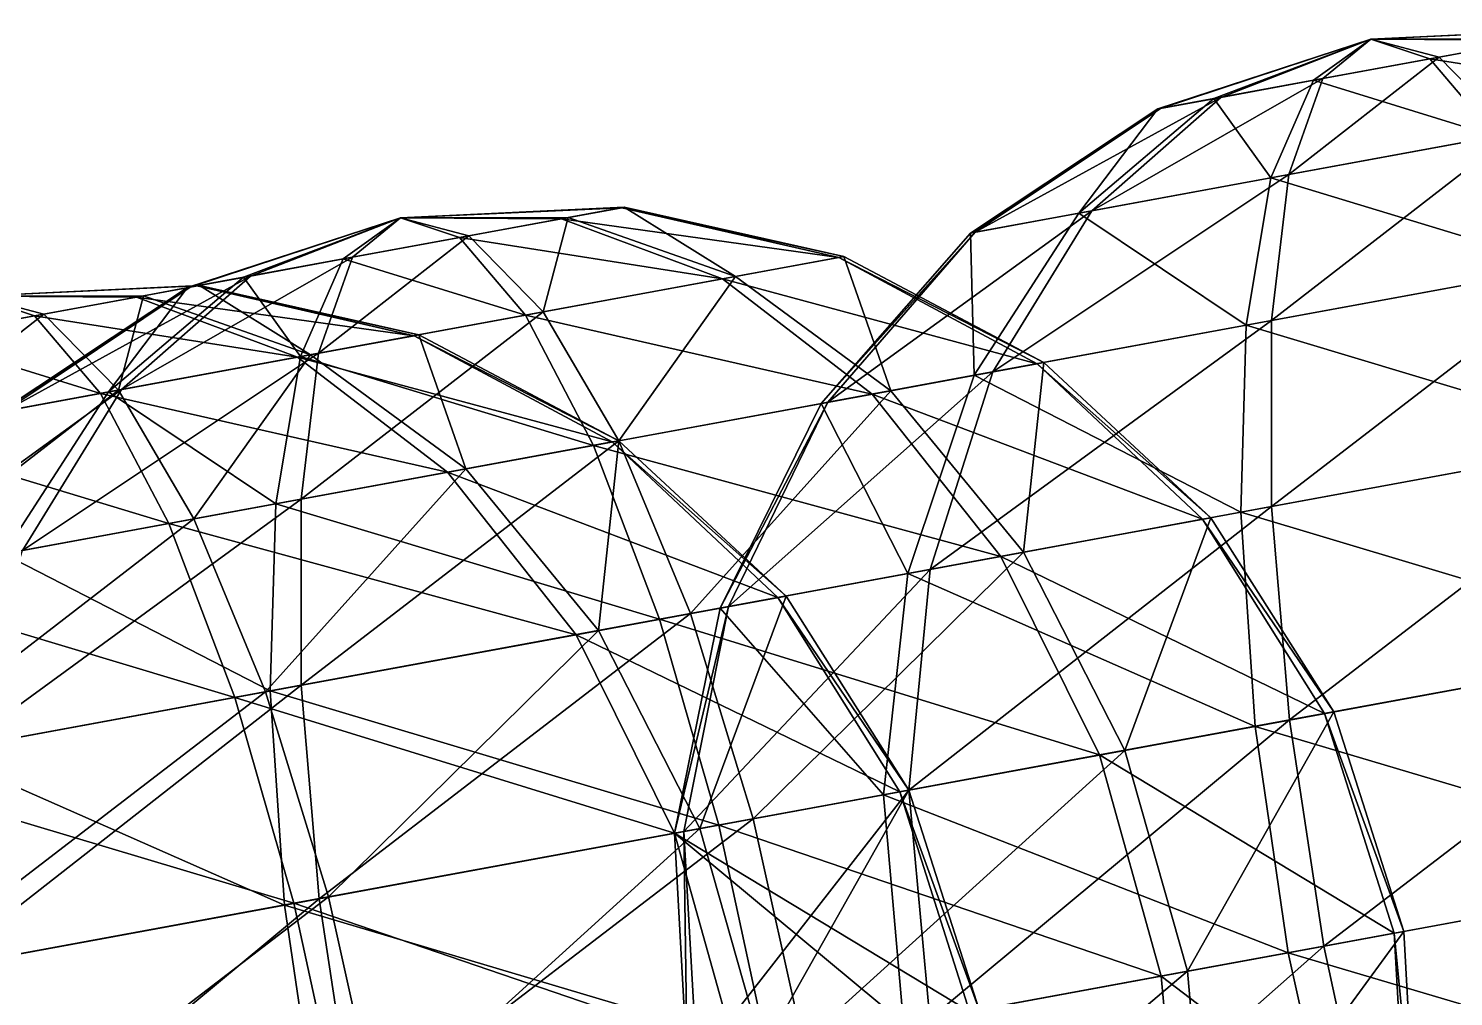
# Model space of a CAD drawing. Header units: metres. Extents: x -550 to 12, y -466 to 28.
# Drawn here: x -360.55 to -312.14, y -412.6 to -379.74 of the extents above; entities that cross this region are included whole.
import ezdxf

# ---------------------------------------------------------------- set-up
doc = ezdxf.new("R2010")
doc.units = ezdxf.units.M

msp = doc.modelspace()

# ---------------------------------------------------------------- linework, layer by layer
for points in [[(-309.2489, -380.08835, -957.0394), (-314.94727, -380.09784, -951.66705), (-307.34573, -379.73804, -953.5167), (-307.34564, -379.73795, -953.5166)], [(-307.34573, -379.73804, -953.5167), (-314.94727, -380.09784, -951.66705), (-307.4298, -379.7535, -949.49835), (-307.42972, -379.75342, -949.4982)], [(-307.4298, -379.7535, -949.49835), (-314.94727, -380.09784, -951.66705), (-309.4786, -380.1306, -946.06116), (-309.47852, -380.13052, -946.06104)], [(-320.2755, -382.11798, -946.2947), (-314.94727, -380.09784, -951.66705), (-322.17865, -382.4683, -949.8174), (-322.17856, -382.4682, -949.81726)], [(-322.17865, -382.4683, -949.8174), (-314.94727, -380.09784, -951.66705), (-322.09457, -382.45282, -953.83575), (-322.09448, -382.45273, -953.83563)], [(-322.09457, -382.45282, -953.83575), (-314.94727, -380.09784, -951.66705), (-320.0458, -382.0757, -957.27295), (-320.04572, -382.07562, -957.2728)], [(-316.89505, -381.49576, -944.2115), (-314.94727, -380.09784, -951.66705), (-320.2755, -382.11798, -946.2947), (-320.27542, -382.1179, -946.29456)], [(-320.0458, -382.0757, -957.27295), (-314.94727, -380.09784, -951.66705), (-316.5813, -381.438, -959.2081), (-316.5812, -381.4379, -959.208)], [(-312.9431, -380.76834, -944.126), (-314.94727, -380.09784, -951.66705), (-316.89505, -381.49576, -944.2115), (-316.89496, -381.49567, -944.21136)], [(-316.5813, -381.438, -959.2081), (-314.94727, -380.09784, -951.66705), (-312.62933, -380.71057, -959.1226), (-312.62924, -380.71048, -959.1225)], [(-312.62933, -380.71057, -959.1226), (-314.94727, -380.09784, -951.66705), (-309.2489, -380.08835, -957.0394), (-309.2488, -380.08826, -957.0393)], [(-309.4786, -380.1306, -946.06116), (-314.94727, -380.09784, -951.66705), (-312.9431, -380.76834, -944.126), (-312.94302, -380.76825, -944.12585)], [(-304.01254, -382.17184, -940.8373), (-309.4786, -380.1306, -946.06116), (-312.9431, -380.76834, -944.126), (-312.94302, -380.76825, -944.12585)], [(-310.0993, -383.29224, -966.07007), (-312.62933, -380.71057, -959.1226), (-309.2489, -380.08835, -957.0394), (-309.2488, -380.08826, -957.0393)], [(-317.73386, -384.6975, -966.2352), (-316.5813, -381.438, -959.2081), (-312.62933, -380.71057, -959.1226), (-312.62924, -380.71048, -959.1225)], [(-317.73386, -384.6975, -966.2352), (-312.62933, -380.71057, -959.1226), (-310.0993, -383.29224, -966.07007), (-310.0992, -383.29214, -966.06995)], [(-310.70547, -383.4038, -937.0989), (-312.9431, -380.76834, -944.126), (-316.89505, -381.49576, -944.2115), (-316.89496, -381.49567, -944.21136)], [(-304.01254, -382.17184, -940.8373), (-312.9431, -380.76834, -944.126), (-310.70547, -383.4038, -937.0989), (-310.70538, -383.40372, -937.09875)], [(-324.4268, -385.92947, -962.4968), (-320.0458, -382.0757, -957.27295), (-316.5813, -381.438, -959.2081), (-316.5812, -381.4379, -959.208)], [(-324.4268, -385.92947, -962.4968), (-316.5813, -381.438, -959.2081), (-317.73386, -384.6975, -966.2352), (-317.73376, -384.69742, -966.2351)], [(-318.34003, -384.80908, -937.26404), (-316.89505, -381.49576, -944.2115), (-320.2755, -382.11798, -946.2947), (-320.27542, -382.1179, -946.29456)], [(-310.70547, -383.4038, -937.0989), (-316.89505, -381.49576, -944.2115), (-318.34003, -384.80908, -937.26404), (-318.33994, -384.809, -937.2639)], [(-328.38474, -386.658, -955.8566), (-322.09457, -382.45282, -953.83575), (-320.0458, -382.0757, -957.27295), (-320.04572, -382.07562, -957.2728)], [(-328.38474, -386.658, -955.8566), (-320.0458, -382.0757, -957.27295), (-324.4268, -385.92947, -962.4968), (-324.4267, -385.92938, -962.4967)], [(-318.34003, -384.80908, -937.26404), (-320.2755, -382.11798, -946.2947), (-324.87054, -386.01114, -941.28845), (-324.87045, -386.01105, -941.2883)], [(-324.87054, -386.01114, -941.28845), (-320.2755, -382.11798, -946.2947), (-322.17865, -382.4683, -949.8174), (-322.17856, -382.4682, -949.81726)], [(-328.54715, -386.6879, -948.0938), (-322.17865, -382.4683, -949.8174), (-322.09457, -382.45282, -953.83575), (-322.09448, -382.45273, -953.83563)], [(-328.54715, -386.6879, -948.0938), (-322.09457, -382.45282, -953.83575), (-328.38474, -386.658, -955.8566), (-328.38464, -386.6579, -955.8565)], [(-324.87054, -386.01114, -941.28845), (-322.17865, -382.4683, -949.8174), (-328.54715, -386.6879, -948.0938), (-328.54706, -386.6878, -948.0937)], [(-318.32645, -389.65424, -972.2696), (-317.73386, -384.6975, -966.2352), (-310.0993, -383.29224, -966.07007), (-310.0992, -383.29214, -966.06995)], [(-318.32645, -389.65424, -972.2696), (-310.0993, -383.29224, -966.07007), (-307.52954, -387.66687, -972.036), (-307.52945, -387.66678, -972.0359)], [(-310.0993, -383.29224, -966.07007), (-310.0993, -383.29224, -966.07007), (-317.73386, -384.6975, -966.2352), (-317.73376, -384.69742, -966.2351)], [(-308.38678, -387.82468, -931.0645), (-310.70547, -383.4038, -937.0989), (-318.34003, -384.80908, -937.26404), (-318.33994, -384.809, -937.2639)], [(-327.7917, -391.39648, -966.9827), (-324.4268, -385.92947, -962.4968), (-317.73386, -384.6975, -966.2352), (-317.73376, -384.69742, -966.2351)], [(-327.7917, -391.39648, -966.9827), (-317.73386, -384.6975, -966.2352), (-318.32645, -389.65424, -972.2696), (-318.32635, -389.65414, -972.2695)], [(-319.1837, -389.812, -931.2981), (-318.34003, -384.80908, -937.26404), (-324.87054, -386.01114, -941.28845), (-324.87045, -386.01105, -941.2883)], [(-308.38678, -387.82468, -931.0645), (-318.34003, -384.80908, -937.26404), (-319.1837, -389.812, -931.2981), (-319.1836, -389.81192, -931.298)], [(-353.2384, -388.18536, -831.07043), (-347.91016, -386.16522, -836.4428), (-355.14154, -388.53568, -834.59314), (-355.14145, -388.53558, -834.593)], [(-355.14154, -388.53568, -834.59314), (-347.91016, -386.16522, -836.4428), (-355.05746, -388.5202, -838.6115), (-355.05737, -388.5201, -838.6114)], [(-355.05746, -388.5202, -838.6115), (-347.91016, -386.16522, -836.4428), (-353.0087, -388.1431, -842.0487), (-353.0086, -388.143, -842.0486)], [(-349.85794, -387.56314, -828.98724), (-347.91016, -386.16522, -836.4428), (-353.2384, -388.18536, -831.07043), (-353.2383, -388.18527, -831.0703)], [(-353.0087, -388.1431, -842.0487), (-347.91016, -386.16522, -836.4428), (-349.5442, -387.50537, -843.9839), (-349.5441, -387.50528, -843.98376)], [(-345.906, -386.83572, -828.90173), (-347.91016, -386.16522, -836.4428), (-349.85794, -387.56314, -828.98724), (-349.85785, -387.56305, -828.9871)], [(-349.5442, -387.50537, -843.9839), (-347.91016, -386.16522, -836.4428), (-345.59222, -386.77795, -843.8984), (-345.59213, -386.77786, -843.89825)], [(-342.2118, -386.15573, -841.8152), (-347.91016, -386.16522, -836.4428), (-340.30862, -385.80542, -838.2925), (-340.30853, -385.80533, -838.29236)], [(-340.30862, -385.80542, -838.2925), (-347.91016, -386.16522, -836.4428), (-340.3927, -385.8209, -834.2741), (-340.3926, -385.8208, -834.274)], [(-340.3927, -385.8209, -834.2741), (-347.91016, -386.16522, -836.4428), (-342.4415, -386.198, -830.8369), (-342.4414, -386.1979, -830.8368)], [(-345.59222, -386.77795, -843.8984), (-347.91016, -386.16522, -836.4428), (-342.2118, -386.15573, -841.8152), (-342.2117, -386.15564, -841.81506)], [(-342.4415, -386.198, -830.8369), (-347.91016, -386.16522, -836.4428), (-345.906, -386.83572, -828.90173), (-345.9059, -386.83563, -828.9016)], [(-336.97543, -388.23923, -825.61304), (-342.4415, -386.198, -830.8369), (-345.906, -386.83572, -828.90173), (-345.9059, -386.83563, -828.9016)], [(-343.0622, -389.35962, -850.8458), (-345.59222, -386.77795, -843.8984), (-342.2118, -386.15573, -841.8152), (-342.2117, -386.15564, -841.81506)], [(-343.0622, -389.35962, -850.8458), (-342.2118, -386.15573, -841.8152), (-336.53168, -388.15756, -846.8214), (-336.5316, -388.15747, -846.8213)], [(-333.0175, -387.5107, -832.25323), (-340.3927, -385.8209, -834.2741), (-342.4415, -386.198, -830.8369), (-342.4414, -386.1979, -830.8368)], [(-333.0175, -387.5107, -832.25323), (-342.4415, -386.198, -830.8369), (-336.97543, -388.23923, -825.61304), (-336.97534, -388.23914, -825.6129)], [(-336.53168, -388.15756, -846.8214), (-342.2118, -386.15573, -841.8152), (-340.30862, -385.80542, -838.2925), (-340.30853, -385.80533, -838.29236)], [(-332.85507, -387.4808, -840.01605), (-340.30862, -385.80542, -838.2925), (-340.3927, -385.8209, -834.2741), (-340.3926, -385.8208, -834.274)], [(-332.85507, -387.4808, -840.01605), (-340.3927, -385.8209, -834.2741), (-333.0175, -387.5107, -832.25323), (-333.0174, -387.51062, -832.2531)], [(-336.53168, -388.15756, -846.8214), (-340.30862, -385.80542, -838.2925), (-332.85507, -387.4808, -840.01605), (-332.85498, -387.4807, -840.0159)], [(-333.38904, -392.4268, -957.59204), (-328.38474, -386.658, -955.8566), (-324.4268, -385.92947, -962.4968), (-324.4267, -385.92938, -962.4967)], [(-333.38904, -392.4268, -957.59204), (-324.4268, -385.92947, -962.4968), (-327.7917, -391.39648, -966.9827), (-327.7916, -391.3964, -966.9826)], [(-328.41922, -391.512, -936.9895), (-324.87054, -386.01114, -941.28845), (-328.54715, -386.6879, -948.0938), (-328.54706, -386.6878, -948.0937)], [(-319.1837, -389.812, -931.2981), (-324.87054, -386.01114, -941.28845), (-328.41922, -391.512, -936.9895), (-328.41913, -391.5119, -936.9894)], [(-333.61874, -392.46906, -946.6137), (-328.54715, -386.6879, -948.0938), (-328.38474, -386.658, -955.8566), (-328.38464, -386.6579, -955.8565)], [(-333.61874, -392.46906, -946.6137), (-328.38474, -386.658, -955.8566), (-333.38904, -392.4268, -957.59204), (-333.38895, -392.4267, -957.5919)], [(-328.41922, -391.512, -936.9895), (-328.54715, -386.6879, -948.0938), (-333.61874, -392.46906, -946.6137), (-333.61865, -392.46896, -946.6136)], [(-350.69675, -390.7649, -851.011), (-349.5442, -387.50537, -843.9839), (-345.59222, -386.77795, -843.8984), (-345.59213, -386.77786, -843.89825)], [(-350.69675, -390.7649, -851.011), (-345.59222, -386.77795, -843.8984), (-343.0622, -389.35962, -850.8458), (-343.0621, -389.35953, -850.8457)], [(-343.66837, -389.4712, -821.87463), (-345.906, -386.83572, -828.90173), (-349.85794, -387.56314, -828.98724), (-349.85785, -387.56305, -828.9871)], [(-336.97543, -388.23923, -825.61304), (-345.906, -386.83572, -828.90173), (-343.66837, -389.4712, -821.87463), (-343.66827, -389.4711, -821.8745)], [(-357.38968, -391.99686, -847.2726), (-353.0087, -388.1431, -842.0487), (-349.5442, -387.50537, -843.9839), (-349.5441, -387.50528, -843.98376)], [(-357.38968, -391.99686, -847.2726), (-349.5442, -387.50537, -843.9839), (-350.69675, -390.7649, -851.011), (-350.69666, -390.7648, -851.01086)], [(-351.30292, -390.87646, -822.0398), (-349.85794, -387.56314, -828.98724), (-353.2384, -388.18536, -831.07043), (-353.2383, -388.18527, -831.0703)], [(-343.66837, -389.4712, -821.87463), (-349.85794, -387.56314, -828.98724), (-351.30292, -390.87646, -822.0398), (-351.30283, -390.87637, -822.0397)], [(-326.28705, -391.1195, -830.5178), (-333.0175, -387.5107, -832.25323), (-336.97543, -388.23923, -825.61304), (-336.97534, -388.23914, -825.6129)], [(-331.2569, -392.0343, -851.12036), (-336.53168, -388.15756, -846.8214), (-332.85507, -387.4808, -840.01605), (-332.85498, -387.4807, -840.0159)], [(-326.05737, -391.07724, -841.49615), (-332.85507, -387.4808, -840.01605), (-333.0175, -387.5107, -832.25323), (-333.0174, -387.51062, -832.2531)], [(-326.05737, -391.07724, -841.49615), (-333.0175, -387.5107, -832.25323), (-326.28705, -391.1195, -830.5178), (-326.28696, -391.11942, -830.5177)], [(-331.2569, -392.0343, -851.12036), (-332.85507, -387.4808, -840.01605), (-326.05737, -391.07724, -841.49615), (-326.05728, -391.07715, -841.49603)], [(-318.31863, -395.97037, -976.8999), (-318.32645, -389.65424, -972.2696), (-307.52954, -387.66687, -972.036), (-307.52945, -387.66678, -972.0359)], [(-307.52954, -387.66687, -972.036), (-307.52954, -387.66687, -972.036), (-318.32645, -389.65424, -972.2696), (-318.32635, -389.65414, -972.2695)], [(-318.31863, -395.97037, -976.8999), (-307.52954, -387.66687, -972.036), (-305.09518, -393.53638, -976.61383), (-305.0951, -393.5363, -976.6137)], [(-361.34763, -392.72537, -840.6324), (-355.05746, -388.5202, -838.6115), (-353.0087, -388.1431, -842.0487), (-353.0086, -388.143, -842.0486)], [(-361.34763, -392.72537, -840.6324), (-353.0087, -388.1431, -842.0487), (-357.38968, -391.99686, -847.2726), (-357.3896, -391.99677, -847.27246)], [(-351.30292, -390.87646, -822.0398), (-353.2384, -388.18536, -831.07043), (-357.83344, -392.07852, -826.0642), (-357.83334, -392.07843, -826.0641)], [(-357.83344, -392.07852, -826.0642), (-353.2384, -388.18536, -831.07043), (-355.14154, -388.53568, -834.59314), (-355.14145, -388.53558, -834.593)], [(-340.49243, -393.73425, -856.81177), (-343.0622, -389.35962, -850.8458), (-336.53168, -388.15756, -846.8214), (-336.5316, -388.15747, -846.8213)], [(-340.49243, -393.73425, -856.81177), (-336.53168, -388.15756, -846.8214), (-331.2569, -392.0343, -851.12036), (-331.2568, -392.0342, -851.12024)], [(-306.14508, -393.7296, -926.4342), (-308.38678, -387.82468, -931.0645), (-319.1837, -389.812, -931.2981), (-319.1836, -389.81192, -931.298)], [(-356.6437, -388.8122, -1221.0046), (-362.34207, -388.8217, -1215.6323), (-354.74054, -388.46188, -1217.4819), (-354.74045, -388.4618, -1217.4818)], [(-354.74054, -388.46188, -1217.4819), (-362.34207, -388.8217, -1215.6323), (-354.82462, -388.47736, -1213.4636), (-354.82452, -388.47726, -1213.4635)], [(-354.82462, -388.47736, -1213.4636), (-362.34207, -388.8217, -1215.6323), (-356.8734, -388.85446, -1210.0264), (-356.87332, -388.85437, -1210.0262)], [(-361.51004, -392.75528, -832.86957), (-355.14154, -388.53568, -834.59314), (-355.05746, -388.5202, -838.6115), (-355.05737, -388.5201, -838.6114)], [(-361.51004, -392.75528, -832.86957), (-355.05746, -388.5202, -838.6115), (-361.34763, -392.72537, -840.6324), (-361.34753, -392.72528, -840.63226)], [(-357.83344, -392.07852, -826.0642), (-355.14154, -388.53568, -834.59314), (-361.51004, -392.75528, -832.86957), (-361.50995, -392.7552, -832.86945)], [(-347.4494, -390.16718, -1211.4427), (-354.82462, -388.47736, -1213.4636), (-356.8734, -388.85446, -1210.0264), (-356.87332, -388.85437, -1210.0262)], [(-350.9636, -390.81403, -1226.011), (-356.6437, -388.8122, -1221.0046), (-354.74054, -388.46188, -1217.4819), (-354.74045, -388.4618, -1217.4818)], [(-347.287, -390.13727, -1219.2056), (-354.74054, -388.46188, -1217.4819), (-354.82462, -388.47736, -1213.4636), (-354.82452, -388.47726, -1213.4635)], [(-347.287, -390.13727, -1219.2056), (-354.82462, -388.47736, -1213.4636), (-347.4494, -390.16718, -1211.4427), (-347.4493, -390.16708, -1211.4426)], [(-350.9636, -390.81403, -1226.011), (-354.74054, -388.46188, -1217.4819), (-347.287, -390.13727, -1219.2056), (-347.2869, -390.13718, -1219.2054)], [(-331.88443, -392.1498, -821.12714), (-336.97543, -388.23923, -825.61304), (-343.66837, -389.4712, -821.87463), (-343.66827, -389.4711, -821.8745)], [(-326.28705, -391.1195, -830.5178), (-336.97543, -388.23923, -825.61304), (-331.88443, -392.1498, -821.12714), (-331.88434, -392.14972, -821.127)], [(-360.33792, -389.4922, -1208.0913), (-362.34207, -388.8217, -1215.6323), (-364.28986, -390.2196, -1208.1768), (-364.28976, -390.2195, -1208.1766)], [(-363.9761, -390.16183, -1223.1733), (-362.34207, -388.8217, -1215.6323), (-360.02414, -389.43442, -1223.0879), (-360.02405, -389.43433, -1223.0878)], [(-360.02414, -389.43442, -1223.0879), (-362.34207, -388.8217, -1215.6323), (-356.6437, -388.8122, -1221.0046), (-356.64362, -388.8121, -1221.0045)], [(-356.8734, -388.85446, -1210.0264), (-362.34207, -388.8217, -1215.6323), (-360.33792, -389.4922, -1208.0913), (-360.33783, -389.4921, -1208.0912)], [(-351.40735, -390.8957, -1204.8025), (-356.8734, -388.85446, -1210.0264), (-360.33792, -389.4922, -1208.0913), (-360.33783, -389.4921, -1208.0912)], [(-357.4941, -392.01608, -1230.0354), (-360.02414, -389.43442, -1223.0879), (-356.6437, -388.8122, -1221.0046), (-356.64362, -388.8121, -1221.0045)], [(-357.4941, -392.01608, -1230.0354), (-356.6437, -388.8122, -1221.0046), (-350.9636, -390.81403, -1226.011), (-350.9635, -390.81393, -1226.0109)], [(-347.4494, -390.16718, -1211.4427), (-356.8734, -388.85446, -1210.0264), (-351.40735, -390.8957, -1204.8025), (-351.40726, -390.8956, -1204.8024)], [(-365.12866, -393.42136, -1230.2006), (-363.9761, -390.16183, -1223.1733), (-360.02414, -389.43442, -1223.0879), (-360.02405, -389.43433, -1223.0878)], [(-365.12866, -393.42136, -1230.2006), (-360.02414, -389.43442, -1223.0879), (-357.4941, -392.01608, -1230.0354), (-357.49402, -392.016, -1230.0353)], [(-358.10028, -392.12766, -1201.0641), (-360.33792, -389.4922, -1208.0913), (-364.28986, -390.2196, -1208.1768), (-364.28976, -390.2195, -1208.1766)], [(-351.40735, -390.8957, -1204.8025), (-360.33792, -389.4922, -1208.0913), (-358.10028, -392.12766, -1201.0641), (-358.1002, -392.12756, -1201.064)], [(-341.34967, -393.89206, -815.8403), (-343.66837, -389.4712, -821.87463), (-351.30292, -390.87646, -822.0398), (-351.30283, -390.87637, -822.0397)], [(-351.28934, -395.72162, -857.04535), (-350.69675, -390.7649, -851.011), (-343.0622, -389.35962, -850.8458), (-343.0621, -389.35953, -850.8457)], [(-351.28934, -395.72162, -857.04535), (-343.0622, -389.35962, -850.8458), (-340.49243, -393.73425, -856.81177), (-340.49234, -393.73416, -856.81165)], [(-343.0622, -389.35962, -850.8458), (-343.0622, -389.35962, -850.8458), (-350.69675, -390.7649, -851.011), (-350.69666, -390.7648, -851.01086)], [(-331.88443, -392.1498, -821.12714), (-343.66837, -389.4712, -821.87463), (-341.34967, -393.89206, -815.8403), (-341.34958, -393.89197, -815.84015)], [(-329.91113, -398.1042, -970.4248), (-327.7917, -391.39648, -966.9827), (-318.32645, -389.65424, -972.2696), (-318.32635, -389.65414, -972.2695)], [(-329.91113, -398.1042, -970.4248), (-318.32645, -389.65424, -972.2696), (-318.31863, -395.97037, -976.8999), (-318.31854, -395.97028, -976.8998)], [(-345.6888, -394.69077, -1230.3099), (-350.9636, -390.81403, -1226.011), (-347.287, -390.13727, -1219.2056), (-347.2869, -390.13718, -1219.2054)], [(-340.4893, -393.7337, -1220.6857), (-347.287, -390.13727, -1219.2056), (-347.4494, -390.16718, -1211.4427), (-347.4493, -390.16708, -1211.4426)], [(-345.6888, -394.69077, -1230.3099), (-347.287, -390.13727, -1219.2056), (-340.4893, -393.7337, -1220.6857), (-340.4892, -393.7336, -1220.6855)], [(-319.36853, -396.16364, -926.7203), (-319.1837, -389.812, -931.2981), (-328.41922, -391.512, -936.9895), (-328.41913, -391.5119, -936.9894)], [(-306.14508, -393.7296, -926.4342), (-319.1837, -389.812, -931.2981), (-319.36853, -396.16364, -926.7203), (-319.36844, -396.16354, -926.72015)], [(-358.10028, -392.12766, -1201.0641), (-364.28986, -390.2196, -1208.1768), (-365.73483, -393.53293, -1201.2292), (-365.73474, -393.53284, -1201.2291)], [(-340.71896, -393.77597, -1209.7074), (-347.4494, -390.16718, -1211.4427), (-351.40735, -390.8957, -1204.8025), (-351.40726, -390.8956, -1204.8024)], [(-340.4893, -393.7337, -1220.6857), (-347.4494, -390.16718, -1211.4427), (-340.71896, -393.77597, -1209.7074), (-340.71887, -393.77588, -1209.7073)], [(-360.75458, -397.46387, -851.7585), (-357.38968, -391.99686, -847.2726), (-350.69675, -390.7649, -851.011), (-350.69666, -390.7648, -851.01086)], [(-360.75458, -397.46387, -851.7585), (-350.69675, -390.7649, -851.011), (-351.28934, -395.72162, -857.04535), (-351.28925, -395.72153, -857.0452)], [(-346.31635, -394.80627, -1200.3167), (-351.40735, -390.8957, -1204.8025), (-358.10028, -392.12766, -1201.0641), (-358.1002, -392.12756, -1201.064)], [(-352.14658, -395.8794, -816.07385), (-351.30292, -390.87646, -822.0398), (-357.83344, -392.07852, -826.0642), (-357.83334, -392.07843, -826.0641)], [(-354.92435, -396.39072, -1236.0013), (-357.4941, -392.01608, -1230.0354), (-350.9636, -390.81403, -1226.011), (-350.9635, -390.81393, -1226.0109)], [(-354.92435, -396.39072, -1236.0013), (-350.9636, -390.81403, -1226.011), (-345.6888, -394.69077, -1230.3099), (-345.68872, -394.69067, -1230.3098)], [(-341.34967, -393.89206, -815.8403), (-351.30292, -390.87646, -822.0398), (-352.14658, -395.8794, -816.07385), (-352.14648, -395.8793, -816.0737)], [(-340.71896, -393.77597, -1209.7074), (-351.40735, -390.8957, -1204.8025), (-346.31635, -394.80627, -1200.3167), (-346.31625, -394.80618, -1200.3165)], [(-320.66013, -396.40134, -829.1862), (-326.28705, -391.1195, -830.5178), (-331.88443, -392.1498, -821.12714), (-331.88434, -392.14972, -821.127)], [(-326.7469, -397.52173, -854.41907), (-331.2569, -392.0343, -851.12036), (-326.05737, -391.07724, -841.49615), (-326.05728, -391.07715, -841.49603)], [(-326.7469, -397.52173, -854.41907), (-326.05737, -391.07724, -841.49615), (-320.37878, -396.34958, -842.63184), (-320.3787, -396.3495, -842.6317)], [(-320.37878, -396.34958, -842.63184), (-326.05737, -391.07724, -841.49615), (-326.28705, -391.1195, -830.5178), (-326.28696, -391.11942, -830.5177)], [(-320.37878, -396.34958, -842.63184), (-326.28705, -391.1195, -830.5178), (-320.66013, -396.40134, -829.1862), (-320.66003, -396.40125, -829.1861)], [(-336.76648, -399.36603, -958.92365), (-333.38904, -392.4268, -957.59204), (-327.7917, -391.39648, -966.9827), (-327.7916, -391.3964, -966.9826)], [(-336.76648, -399.36603, -958.92365), (-327.7917, -391.39648, -966.9827), (-329.91113, -398.1042, -970.4248), (-329.91104, -398.1041, -970.4247)], [(-330.6797, -398.24567, -933.6908), (-328.41922, -391.512, -936.9895), (-333.61874, -392.46906, -946.6137), (-333.61865, -392.46896, -946.6136)], [(-319.36853, -396.16364, -926.7203), (-328.41922, -391.512, -936.9895), (-330.6797, -398.24567, -933.6908), (-330.6796, -398.24557, -933.6907)], [(-366.35193, -398.49417, -842.3678), (-361.34763, -392.72537, -840.6324), (-357.38968, -391.99686, -847.2726), (-357.3896, -391.99677, -847.27246)], [(-366.35193, -398.49417, -842.3678), (-357.38968, -391.99686, -847.2726), (-360.75458, -397.46387, -851.7585), (-360.7545, -397.46378, -851.75836)], [(-365.72125, -398.37808, -1236.2349), (-365.12866, -393.42136, -1230.2006), (-357.4941, -392.01608, -1230.0354), (-357.49402, -392.016, -1230.0353)], [(-365.72125, -398.37808, -1236.2349), (-357.4941, -392.01608, -1230.0354), (-354.92435, -396.39072, -1236.0013), (-354.92426, -396.39062, -1236.0012)], [(-357.4941, -392.01608, -1230.0354), (-357.4941, -392.01608, -1230.0354), (-365.12866, -393.42136, -1230.2006), (-365.12857, -393.42126, -1230.2004)], [(-361.3821, -397.57938, -821.76526), (-357.83344, -392.07852, -826.0642), (-361.51004, -392.75528, -832.86957), (-361.50995, -392.7552, -832.86945)], [(-352.14658, -395.8794, -816.07385), (-357.83344, -392.07852, -826.0642), (-361.3821, -397.57938, -821.76526), (-361.38202, -397.57928, -821.76514)], [(-338.05807, -399.60376, -861.3896), (-340.49243, -393.73425, -856.81177), (-331.2569, -392.0343, -851.12036), (-331.2568, -392.0342, -851.12024)], [(-338.05807, -399.60376, -861.3896), (-331.2569, -392.0343, -851.12036), (-326.7469, -397.52173, -854.41907), (-326.7468, -397.52164, -854.41895)], [(-355.7816, -396.54852, -1195.0298), (-358.10028, -392.12766, -1201.0641), (-365.73483, -393.53293, -1201.2292), (-365.73474, -393.53284, -1201.2291)], [(-346.31635, -394.80627, -1200.3167), (-358.10028, -392.12766, -1201.0641), (-355.7816, -396.54852, -1195.0298), (-355.7815, -396.54843, -1195.0297)], [(-327.51547, -397.6632, -817.68506), (-331.88443, -392.1498, -821.12714), (-341.34967, -393.89206, -815.8403), (-341.34958, -393.89197, -815.84015)], [(-337.0478, -399.41782, -945.478), (-333.61874, -392.46906, -946.6137), (-333.38904, -392.4268, -957.59204), (-333.38895, -392.4267, -957.5919)], [(-337.0478, -399.41782, -945.478), (-333.38904, -392.4268, -957.59204), (-336.76648, -399.36603, -958.92365), (-336.7664, -399.36594, -958.9235)], [(-330.6797, -398.24567, -933.6908), (-333.61874, -392.46906, -946.6137), (-337.0478, -399.41782, -945.478), (-337.0477, -399.41772, -945.4779)], [(-320.66013, -396.40134, -829.1862), (-331.88443, -392.1498, -821.12714), (-327.51547, -397.6632, -817.68506), (-327.51538, -397.66312, -817.68494)], [(-355.7816, -396.54852, -1195.0298), (-365.73483, -393.53293, -1201.2292), (-366.5785, -398.5359, -1195.2633), (-366.5784, -398.5358, -1195.2632)], [(-317.71097, -403.2155, -979.8106), (-318.31863, -395.97037, -976.8999), (-305.09518, -393.53638, -976.61383), (-305.0951, -393.5363, -976.6137)], [(-305.09518, -393.53638, -976.61383), (-305.09518, -393.53638, -976.61383), (-318.31863, -395.97037, -976.8999), (-318.31854, -395.97028, -976.8998)], [(-317.71097, -403.2155, -979.8106), (-305.09518, -393.53638, -976.61383), (-302.96213, -400.50073, -979.4916), (-302.96204, -400.50064, -979.49146)], [(-339.10797, -399.797, -811.20996), (-341.34967, -393.89206, -815.8403), (-352.14658, -395.8794, -816.07385), (-352.14648, -395.8793, -816.0737)], [(-351.28152, -402.03775, -861.67566), (-351.28934, -395.72162, -857.04535), (-340.49243, -393.73425, -856.81177), (-340.49234, -393.73416, -856.81165)], [(-340.49243, -393.73425, -856.81177), (-340.49243, -393.73425, -856.81177), (-351.28934, -395.72162, -857.04535), (-351.28925, -395.72153, -857.0452)], [(-351.28152, -402.03775, -861.67566), (-340.49243, -393.73425, -856.81177), (-338.05807, -399.60376, -861.3896), (-338.05798, -399.60367, -861.38947)], [(-335.09204, -399.0578, -1208.3757), (-340.71896, -393.77597, -1209.7074), (-346.31635, -394.80627, -1200.3167), (-346.31625, -394.80618, -1200.3165)], [(-341.1788, -400.1782, -1233.6086), (-345.6888, -394.69077, -1230.3099), (-340.4893, -393.7337, -1220.6857), (-340.4892, -393.7336, -1220.6855)], [(-327.51547, -397.6632, -817.68506), (-341.34967, -393.89206, -815.8403), (-339.10797, -399.797, -811.20996), (-339.10788, -399.7969, -811.20984)], [(-341.1788, -400.1782, -1233.6086), (-340.4893, -393.7337, -1220.6857), (-334.8107, -399.00604, -1221.8213), (-334.8106, -399.00595, -1221.8212)], [(-334.8107, -399.00604, -1221.8213), (-340.4893, -393.7337, -1220.6857), (-340.71896, -393.77597, -1209.7074), (-340.71887, -393.77588, -1209.7073)], [(-334.8107, -399.00604, -1221.8213), (-340.71896, -393.77597, -1209.7074), (-335.09204, -399.0578, -1208.3757), (-335.09195, -399.0577, -1208.3756)], [(-304.13312, -400.71628, -923.5235), (-306.14508, -393.7296, -926.4342), (-319.36853, -396.16364, -926.7203), (-319.36844, -396.16354, -926.72015)], [(-341.9474, -400.31967, -1196.8745), (-346.31635, -394.80627, -1200.3167), (-355.7816, -396.54852, -1195.0298), (-355.7815, -396.54843, -1195.0297)], [(-352.49, -402.26022, -1240.5791), (-354.92435, -396.39072, -1236.0013), (-345.6888, -394.69077, -1230.3099), (-345.68872, -394.69067, -1230.3098)], [(-352.49, -402.26022, -1240.5791), (-345.6888, -394.69077, -1230.3099), (-341.1788, -400.1782, -1233.6086), (-341.1787, -400.1781, -1233.6085)], [(-335.09204, -399.0578, -1208.3757), (-346.31635, -394.80627, -1200.3167), (-341.9474, -400.31967, -1196.8745), (-341.9473, -400.31958, -1196.8744)], [(-362.87402, -404.17157, -855.20056), (-360.75458, -397.46387, -851.7585), (-351.28934, -395.72162, -857.04535), (-351.28925, -395.72153, -857.0452)], [(-362.87402, -404.17157, -855.20056), (-351.28934, -395.72162, -857.04535), (-351.28152, -402.03775, -861.67566), (-351.28143, -402.03766, -861.67554)], [(-352.33142, -402.23102, -811.49603), (-352.14658, -395.8794, -816.07385), (-361.3821, -397.57938, -821.76526), (-361.38202, -397.57928, -821.76514)], [(-339.10797, -399.797, -811.20996), (-352.14658, -395.8794, -816.07385), (-352.33142, -402.23102, -811.49603), (-352.33133, -402.23093, -811.4959)], [(-365.71344, -404.6942, -1240.8651), (-365.72125, -398.37808, -1236.2349), (-354.92435, -396.39072, -1236.0013), (-354.92426, -396.39062, -1236.0012)], [(-354.92435, -396.39072, -1236.0013), (-354.92435, -396.39072, -1236.0013), (-365.72125, -398.37808, -1236.2349), (-365.72116, -398.378, -1236.2347)], [(-365.71344, -404.6942, -1240.8651), (-354.92435, -396.39072, -1236.0013), (-352.49, -402.26022, -1240.5791), (-352.4899, -402.26013, -1240.579)], [(-318.88196, -403.43106, -923.8425), (-319.36853, -396.16364, -926.7203), (-330.6797, -398.24567, -933.6908), (-330.6796, -398.24557, -933.6907)], [(-330.64072, -405.59546, -972.5886), (-329.91113, -398.1042, -970.4248), (-318.31863, -395.97037, -976.8999), (-318.31854, -395.97028, -976.8998)], [(-330.64072, -405.59546, -972.5886), (-318.31863, -395.97037, -976.8999), (-317.71097, -403.2155, -979.8106), (-317.71088, -403.21542, -979.8105)], [(-316.5201, -402.99628, -828.3492), (-320.66013, -396.40134, -829.1862), (-327.51547, -397.6632, -817.68506), (-327.51538, -397.66312, -817.68494)], [(-323.30902, -404.2459, -856.49274), (-326.7469, -397.52173, -854.41907), (-320.37878, -396.34958, -842.63184), (-320.3787, -396.3495, -842.6317)], [(-323.30902, -404.2459, -856.49274), (-320.37878, -396.34958, -842.63184), (-316.20636, -402.93854, -843.34576), (-316.20627, -402.93845, -843.34564)], [(-316.20636, -402.93854, -843.34576), (-320.37878, -396.34958, -842.63184), (-320.66013, -396.40134, -829.1862), (-320.66003, -396.40125, -829.1861)], [(-316.20636, -402.93854, -843.34576), (-320.66013, -396.40134, -829.1862), (-316.5201, -402.99628, -828.3492), (-316.52002, -402.9962, -828.34906)], [(-304.13312, -400.71628, -923.5235), (-319.36853, -396.16364, -926.7203), (-318.88196, -403.43106, -923.8425), (-318.88187, -403.43097, -923.8424)], [(-353.5399, -402.45346, -1190.3995), (-355.7816, -396.54852, -1195.0298), (-366.5785, -398.5359, -1195.2633), (-366.5784, -398.5358, -1195.2632)], [(-341.9474, -400.31967, -1196.8745), (-355.7816, -396.54852, -1195.0298), (-353.5399, -402.45346, -1190.3995), (-353.5398, -402.45337, -1190.3994)], [(-352.33142, -402.23102, -811.49603), (-361.3821, -397.57938, -821.76526), (-363.64258, -404.31305, -818.46655), (-363.6425, -404.31296, -818.46643)], [(-324.16626, -404.4037, -815.52124), (-327.51547, -397.6632, -817.68506), (-339.10797, -399.797, -811.20996), (-339.10788, -399.7969, -811.20984)], [(-335.92502, -406.5681, -864.26733), (-338.05807, -399.60376, -861.3896), (-326.7469, -397.52173, -854.41907), (-326.7468, -397.52164, -854.41895)], [(-335.92502, -406.5681, -864.26733), (-326.7469, -397.52173, -854.41907), (-323.30902, -404.2459, -856.49274), (-323.30893, -404.24582, -856.4926)], [(-316.5201, -402.99628, -828.3492), (-327.51547, -397.6632, -817.68506), (-324.16626, -404.4037, -815.52124), (-324.16617, -404.4036, -815.5211)], [(-338.28687, -407.00287, -959.7607), (-336.76648, -399.36603, -958.92365), (-329.91113, -398.1042, -970.4248), (-329.91104, -398.1041, -970.4247)], [(-338.28687, -407.00287, -959.7607), (-329.91113, -398.1042, -970.4248), (-330.64072, -405.59546, -972.5886), (-330.64062, -405.59537, -972.5885)], [(-331.49796, -405.75323, -931.6171), (-330.6797, -398.24567, -933.6908), (-337.0478, -399.41782, -945.478), (-337.0477, -399.41772, -945.4779)], [(-318.88196, -403.43106, -923.8425), (-330.6797, -398.24567, -933.6908), (-331.49796, -405.75323, -931.6171), (-331.49786, -405.75314, -931.617)], [(-353.5399, -402.45346, -1190.3995), (-366.5785, -398.5359, -1195.2633), (-366.76334, -404.88748, -1190.6855), (-366.76324, -404.8874, -1190.6854)], [(-330.95203, -405.65274, -1207.5387), (-335.09204, -399.0578, -1208.3757), (-341.9474, -400.31967, -1196.8745), (-341.9473, -400.31958, -1196.8744)], [(-337.74094, -406.90237, -1235.6823), (-341.1788, -400.1782, -1233.6086), (-334.8107, -399.00604, -1221.8213), (-334.8106, -399.00595, -1221.8212)], [(-337.74094, -406.90237, -1235.6823), (-334.8107, -399.00604, -1221.8213), (-330.63828, -405.595, -1222.5353), (-330.63818, -405.5949, -1222.5352)], [(-330.63828, -405.595, -1222.5353), (-334.8107, -399.00604, -1221.8213), (-335.09204, -399.0578, -1208.3757), (-335.09195, -399.0577, -1208.3756)], [(-330.63828, -405.595, -1222.5353), (-335.09204, -399.0578, -1208.3757), (-330.95203, -405.65274, -1207.5387), (-330.95193, -405.65265, -1207.5386)], [(-337.096, -406.78366, -808.29926), (-339.10797, -399.797, -811.20996), (-352.33142, -402.23102, -811.49603), (-352.33133, -402.23093, -811.4959)], [(-350.67386, -409.2829, -864.58636), (-351.28152, -402.03775, -861.67566), (-338.05807, -399.60376, -861.3896), (-338.05798, -399.60367, -861.38947)], [(-338.05807, -399.60376, -861.3896), (-338.05807, -399.60376, -861.3896), (-351.28152, -402.03775, -861.67566), (-351.28143, -402.03766, -861.67554)], [(-350.67386, -409.2829, -864.58636), (-338.05807, -399.60376, -861.3896), (-335.92502, -406.5681, -864.26733), (-335.92493, -406.56802, -864.2672)], [(-324.16626, -404.4037, -815.52124), (-339.10797, -399.797, -811.20996), (-337.096, -406.78366, -808.29926), (-337.09592, -406.78357, -808.29913)], [(-338.60065, -407.06064, -944.7641), (-337.0478, -399.41782, -945.478), (-336.76648, -399.36603, -958.92365), (-336.7664, -399.36594, -958.9235)], [(-338.60065, -407.06064, -944.7641), (-336.76648, -399.36603, -958.92365), (-338.28687, -407.00287, -959.7607), (-338.28677, -407.00278, -959.76056)], [(-331.49796, -405.75323, -931.6171), (-337.0478, -399.41782, -945.478), (-338.60065, -407.06064, -944.7641), (-338.60056, -407.06055, -944.764)], [(-338.59818, -407.06015, -1194.7108), (-341.9474, -400.31967, -1196.8745), (-353.5399, -402.45346, -1190.3995), (-353.5398, -402.45337, -1190.3994)], [(-350.35693, -409.22458, -1243.4569), (-352.49, -402.26022, -1240.5791), (-341.1788, -400.1782, -1233.6086), (-341.1787, -400.1781, -1233.6085)], [(-350.35693, -409.22458, -1243.4569), (-341.1788, -400.1782, -1233.6086), (-337.74094, -406.90237, -1235.6823), (-337.74084, -406.90228, -1235.6821)], [(-330.95203, -405.65274, -1207.5387), (-341.9474, -400.31967, -1196.8745), (-338.59818, -407.06015, -1194.7108), (-338.59808, -407.06006, -1194.7107)], [(-302.48804, -408.30847, -922.5307), (-304.13312, -400.71628, -923.5235), (-318.88196, -403.43106, -923.8425), (-318.88187, -403.43097, -923.8424)], [(-316.54486, -410.89587, -980.8034), (-317.71097, -403.2155, -979.8106), (-302.96213, -400.50073, -979.4916), (-302.96204, -400.50064, -979.49146)], [(-302.96213, -400.50073, -979.4916), (-302.96213, -400.50073, -979.4916), (-317.71097, -403.2155, -979.8106), (-317.71088, -403.21542, -979.8105)], [(-316.54486, -410.89587, -980.8034), (-302.96213, -400.50073, -979.4916), (-301.27573, -408.08533, -980.47314), (-301.27563, -408.08524, -980.473)], [(-365.10577, -411.93936, -1243.7759), (-365.71344, -404.6942, -1240.8651), (-352.49, -402.26022, -1240.5791), (-352.4899, -402.26013, -1240.579)], [(-352.49, -402.26022, -1240.5791), (-352.49, -402.26022, -1240.5791), (-365.71344, -404.6942, -1240.8651), (-365.71335, -404.69412, -1240.865)], [(-365.10577, -411.93936, -1243.7759), (-352.49, -402.26022, -1240.5791), (-350.35693, -409.22458, -1243.4569), (-350.35684, -409.2245, -1243.4568)], [(-351.84485, -409.49844, -808.6183), (-352.33142, -402.23102, -811.49603), (-363.64258, -404.31305, -818.46655), (-363.6425, -404.31296, -818.46643)], [(-363.6036, -411.66284, -857.3644), (-362.87402, -404.17157, -855.20056), (-351.28152, -402.03775, -861.67566), (-351.28143, -402.03766, -861.67554)], [(-363.6036, -411.66284, -857.3644), (-351.28152, -402.03775, -861.67566), (-350.67386, -409.2829, -864.58636), (-350.67377, -409.2828, -864.58624)], [(-337.096, -406.78366, -808.29926), (-352.33142, -402.23102, -811.49603), (-351.84485, -409.49844, -808.6183), (-351.84476, -409.49835, -808.61816)], [(-351.52792, -409.44012, -1187.4888), (-353.5399, -402.45346, -1190.3995), (-366.76334, -404.88748, -1190.6855), (-366.76324, -404.8874, -1190.6854)], [(-338.59818, -407.06015, -1194.7108), (-353.5399, -402.45346, -1190.3995), (-351.52792, -409.44012, -1187.4888), (-351.52783, -409.44003, -1187.4886)], [(-329.93073, -413.35977, -973.32666), (-330.64072, -405.59546, -972.5886), (-317.71097, -403.2155, -979.8106), (-317.71088, -403.21542, -979.8105)], [(-329.93073, -413.35977, -973.32666), (-317.71097, -403.2155, -979.8106), (-316.54486, -410.89587, -980.8034), (-316.54477, -410.89578, -980.8033)], [(-314.1492, -410.4549, -828.06366), (-316.5201, -402.99628, -828.3492), (-324.16626, -404.4037, -815.52124), (-324.16617, -404.4036, -815.5211)], [(-321.17758, -411.7486, -857.2), (-323.30902, -404.2459, -856.49274), (-316.20636, -402.93854, -843.34576), (-316.20627, -402.93845, -843.34564)], [(-321.17758, -411.7486, -857.2), (-316.20636, -402.93854, -843.34576), (-313.82434, -410.39508, -843.5893), (-313.82425, -410.395, -843.5892)], [(-313.82434, -410.39508, -843.5893), (-316.20636, -402.93854, -843.34576), (-316.5201, -402.99628, -828.3492), (-316.52002, -402.9962, -828.34906)], [(-313.82434, -410.39508, -843.5893), (-316.5201, -402.99628, -828.3492), (-314.1492, -410.4549, -828.06366), (-314.1491, -410.4548, -828.06354)], [(-317.75717, -411.11902, -922.86096), (-318.88196, -403.43106, -923.8425), (-331.49796, -405.75323, -931.6171), (-331.49786, -405.75314, -931.617)], [(-302.48804, -408.30847, -922.5307), (-318.88196, -403.43106, -923.8425), (-317.75717, -411.11902, -922.86096), (-317.75708, -411.11893, -922.86084)], [(-351.84485, -409.49844, -808.6183), (-363.64258, -404.31305, -818.46655), (-364.46085, -411.82062, -816.3929), (-364.46075, -411.82053, -816.39276)], [(-322.06506, -411.91196, -814.7832), (-324.16626, -404.4037, -815.52124), (-337.096, -406.78366, -808.29926), (-337.09592, -406.78357, -808.29913)], [(-334.23862, -414.1527, -865.2489), (-335.92502, -406.5681, -864.26733), (-323.30902, -404.2459, -856.49274), (-323.30893, -404.24582, -856.4926)], [(-334.23862, -414.1527, -865.2489), (-323.30902, -404.2459, -856.49274), (-321.17758, -411.7486, -857.2), (-321.1775, -411.7485, -857.1999)], [(-314.1492, -410.4549, -828.06366), (-324.16626, -404.4037, -815.52124), (-322.06506, -411.91196, -814.7832), (-322.06497, -411.91187, -814.7831)], [(-351.52792, -409.44012, -1187.4888), (-366.76334, -404.88748, -1190.6855), (-366.27676, -412.1549, -1187.8077), (-366.27667, -412.15482, -1187.8076)], [(-337.8466, -414.81683, -960.0462), (-338.28687, -407.00287, -959.7607), (-330.64072, -405.59546, -972.5886), (-330.64062, -405.59537, -972.5885)], [(-337.8466, -414.81683, -960.0462), (-330.64072, -405.59546, -972.5886), (-329.93073, -413.35977, -973.32666), (-329.93063, -413.35968, -973.32654)], [(-335.6095, -414.40506, -1236.3895), (-337.74094, -406.90237, -1235.6823), (-330.63828, -405.595, -1222.5353), (-330.63818, -405.5949, -1222.5352)], [(-335.6095, -414.40506, -1236.3895), (-330.63828, -405.595, -1222.5353), (-328.2563, -413.05154, -1222.7788), (-328.2562, -413.05145, -1222.7787)], [(-328.2563, -413.05154, -1222.7788), (-330.63828, -405.595, -1222.5353), (-330.95203, -405.65274, -1207.5387), (-330.95193, -405.65265, -1207.5386)], [(-330.81818, -413.52313, -930.90985), (-331.49796, -405.75323, -931.6171), (-338.60065, -407.06064, -944.7641), (-338.60056, -407.06055, -944.764)], [(-328.58112, -413.11136, -1207.2532), (-330.95203, -405.65274, -1207.5387), (-338.59818, -407.06015, -1194.7108), (-338.59808, -407.06006, -1194.7107)], [(-317.75717, -411.11902, -922.86096), (-331.49796, -405.75323, -931.6171), (-330.81818, -413.52313, -930.90985), (-330.81808, -413.52304, -930.9097)], [(-328.2563, -413.05154, -1222.7788), (-330.95203, -405.65274, -1207.5387), (-328.58112, -413.11136, -1207.2532), (-328.58102, -413.11127, -1207.253)], [(-349.50775, -416.96326, -865.57916), (-350.67386, -409.2829, -864.58636), (-335.92502, -406.5681, -864.26733), (-335.92493, -406.56802, -864.2672)], [(-335.92502, -406.5681, -864.26733), (-335.92502, -406.5681, -864.26733), (-350.67386, -409.2829, -864.58636), (-350.67377, -409.2828, -864.58624)], [(-349.50775, -416.96326, -865.57916), (-335.92502, -406.5681, -864.26733), (-334.23862, -414.1527, -865.2489), (-334.23853, -414.15262, -865.2488)], [(-335.45093, -414.37585, -807.30646), (-337.096, -406.78366, -808.29926), (-351.84485, -409.49844, -808.6183), (-351.84476, -409.49835, -808.61816)], [(-336.49698, -414.56842, -1193.9728), (-338.59818, -407.06015, -1194.7108), (-351.52792, -409.44012, -1187.4888), (-351.52783, -409.44003, -1187.4886)], [(-348.67053, -416.80917, -1244.4384), (-350.35693, -409.22458, -1243.4569), (-337.74094, -406.90237, -1235.6823), (-337.74084, -406.90228, -1235.6821)], [(-348.67053, -416.80917, -1244.4384), (-337.74094, -406.90237, -1235.6823), (-335.6095, -414.40506, -1236.3895), (-335.6094, -414.40497, -1236.3894)], [(-338.17145, -414.87665, -944.52057), (-338.60065, -407.06064, -944.7641), (-338.28687, -407.00287, -959.7607), (-338.28677, -407.00278, -959.76056)], [(-330.81818, -413.52313, -930.90985), (-338.60065, -407.06064, -944.7641), (-338.17145, -414.87665, -944.52057), (-338.17136, -414.87656, -944.52045)], [(-328.58112, -413.11136, -1207.2532), (-338.59818, -407.06015, -1194.7108), (-336.49698, -414.56842, -1193.9728), (-336.4969, -414.56833, -1193.9727)], [(-338.17145, -414.87665, -944.52057), (-338.28687, -407.00287, -959.7607), (-337.8466, -414.81683, -960.0462), (-337.8465, -414.81674, -960.0461)], [(-322.06506, -411.91196, -814.7832), (-337.096, -406.78366, -808.29926), (-335.45093, -414.37585, -807.30646), (-335.45084, -414.37576, -807.30634)], [(-301.32193, -415.98883, -923.5235), (-302.48804, -408.30847, -922.5307), (-317.75717, -411.11902, -922.86096), (-317.75708, -411.11893, -922.86084)], [(-314.89978, -418.48807, -979.8106), (-316.54486, -410.89587, -980.8034), (-301.27573, -408.08533, -980.47314), (-301.27563, -408.08524, -980.473)], [(-301.27573, -408.08533, -980.47314), (-301.27573, -408.08533, -980.47314), (-316.54486, -410.89587, -980.8034), (-316.54477, -410.89578, -980.8033)], [(-314.89978, -418.48807, -979.8106), (-301.27573, -408.08533, -980.47314), (-300.15094, -415.7733, -979.4916), (-300.15085, -415.7732, -979.49146)], [(-349.88284, -417.03232, -1186.496), (-351.52792, -409.44012, -1187.4888), (-366.27676, -412.1549, -1187.8077), (-366.27667, -412.15482, -1187.8076)], [(-363.93967, -419.61972, -1244.7687), (-365.10577, -411.93936, -1243.7759), (-350.35693, -409.22458, -1243.4569), (-350.35684, -409.2245, -1243.4568)], [(-350.35693, -409.22458, -1243.4569), (-350.35693, -409.22458, -1243.4569), (-365.10577, -411.93936, -1243.7759), (-365.10568, -411.93927, -1243.7758)], [(-350.72006, -417.1864, -807.6367), (-351.84485, -409.49844, -808.6183), (-364.46085, -411.82062, -816.3929), (-364.46075, -411.82053, -816.39276)], [(-363.93967, -419.61972, -1244.7687), (-350.35693, -409.22458, -1243.4569), (-348.67053, -416.80917, -1244.4384), (-348.67044, -416.80908, -1244.4382)], [(-362.89362, -419.42715, -858.1024), (-363.6036, -411.66284, -857.3644), (-350.67386, -409.2829, -864.58636), (-350.67377, -409.2828, -864.58624)], [(-362.89362, -419.42715, -858.1024), (-350.67386, -409.2829, -864.58636), (-349.50775, -416.96326, -865.57916), (-349.50766, -416.96317, -865.57904)], [(-335.45093, -414.37585, -807.30646), (-351.84485, -409.49844, -808.6183), (-350.72006, -417.1864, -807.6367), (-350.71997, -417.1863, -807.6366)], [(-336.49698, -414.56842, -1193.9728), (-351.52792, -409.44012, -1187.4888), (-349.88284, -417.03232, -1186.496), (-349.88275, -417.03223, -1186.4958)], [(-313.70892, -418.26886, -828.3492), (-314.1492, -410.4549, -828.06366), (-322.06506, -411.91196, -814.7832), (-322.06497, -411.91187, -814.7831)], [(-320.49783, -419.5185, -856.49274), (-321.17758, -411.7486, -857.2), (-313.82434, -410.39508, -843.5893), (-313.82425, -410.395, -843.5892)], [(-320.49783, -419.5185, -856.49274), (-313.82434, -410.39508, -843.5893), (-313.39514, -418.2111, -843.34576), (-313.39505, -418.211, -843.34564)], [(-313.39514, -418.2111, -843.34576), (-313.82434, -410.39508, -843.5893), (-314.1492, -410.4549, -828.06366), (-314.1491, -410.4548, -828.06354)], [(-313.39514, -418.2111, -843.34576), (-314.1492, -410.4549, -828.06366), (-313.70892, -418.26886, -828.3492), (-313.70883, -418.26877, -828.34906)], [(-327.82953, -420.86804, -972.5886), (-329.93073, -413.35977, -973.32666), (-316.54486, -410.89587, -980.8034), (-316.54477, -410.89578, -980.8033)], [(-327.82953, -420.86804, -972.5886), (-316.54486, -410.89587, -980.8034), (-314.89978, -418.48807, -979.8106), (-314.8997, -418.48798, -979.8105)], [(-316.07077, -418.7036, -923.8425), (-317.75717, -411.11902, -922.86096), (-330.81818, -413.52313, -930.90985), (-330.81808, -413.52304, -930.9097)], [(-301.32193, -415.98883, -923.5235), (-317.75717, -411.11902, -922.86096), (-316.07077, -418.7036, -923.8425), (-316.07068, -418.70352, -923.8424)], [(-350.72006, -417.1864, -807.6367), (-364.46085, -411.82062, -816.3929), (-363.78107, -419.5905, -815.6856), (-363.78098, -419.59042, -815.6855)], [(-321.35507, -419.67627, -815.52124), (-322.06506, -411.91196, -814.7832), (-335.45093, -414.37585, -807.30646), (-335.45084, -414.37576, -807.30634)], [(-333.11383, -421.84067, -864.26733), (-334.23862, -414.1527, -865.2489), (-321.17758, -411.7486, -857.2), (-321.1775, -411.7485, -857.1999)], [(-333.11383, -421.84067, -864.26733), (-321.17758, -411.7486, -857.2), (-320.49783, -419.5185, -856.49274), (-320.49774, -419.5184, -856.4926)], [(-313.70892, -418.26886, -828.3492), (-322.06506, -411.91196, -814.7832), (-321.35507, -419.67627, -815.52124), (-321.35498, -419.67618, -815.5211)], [(-349.88284, -417.03232, -1186.496), (-366.27676, -412.1549, -1187.8077), (-365.15198, -419.84286, -1186.8263), (-365.1519, -419.84277, -1186.8262)]]:
    msp.add_3dface(points)

doc.saveas('drawing.dxf')
